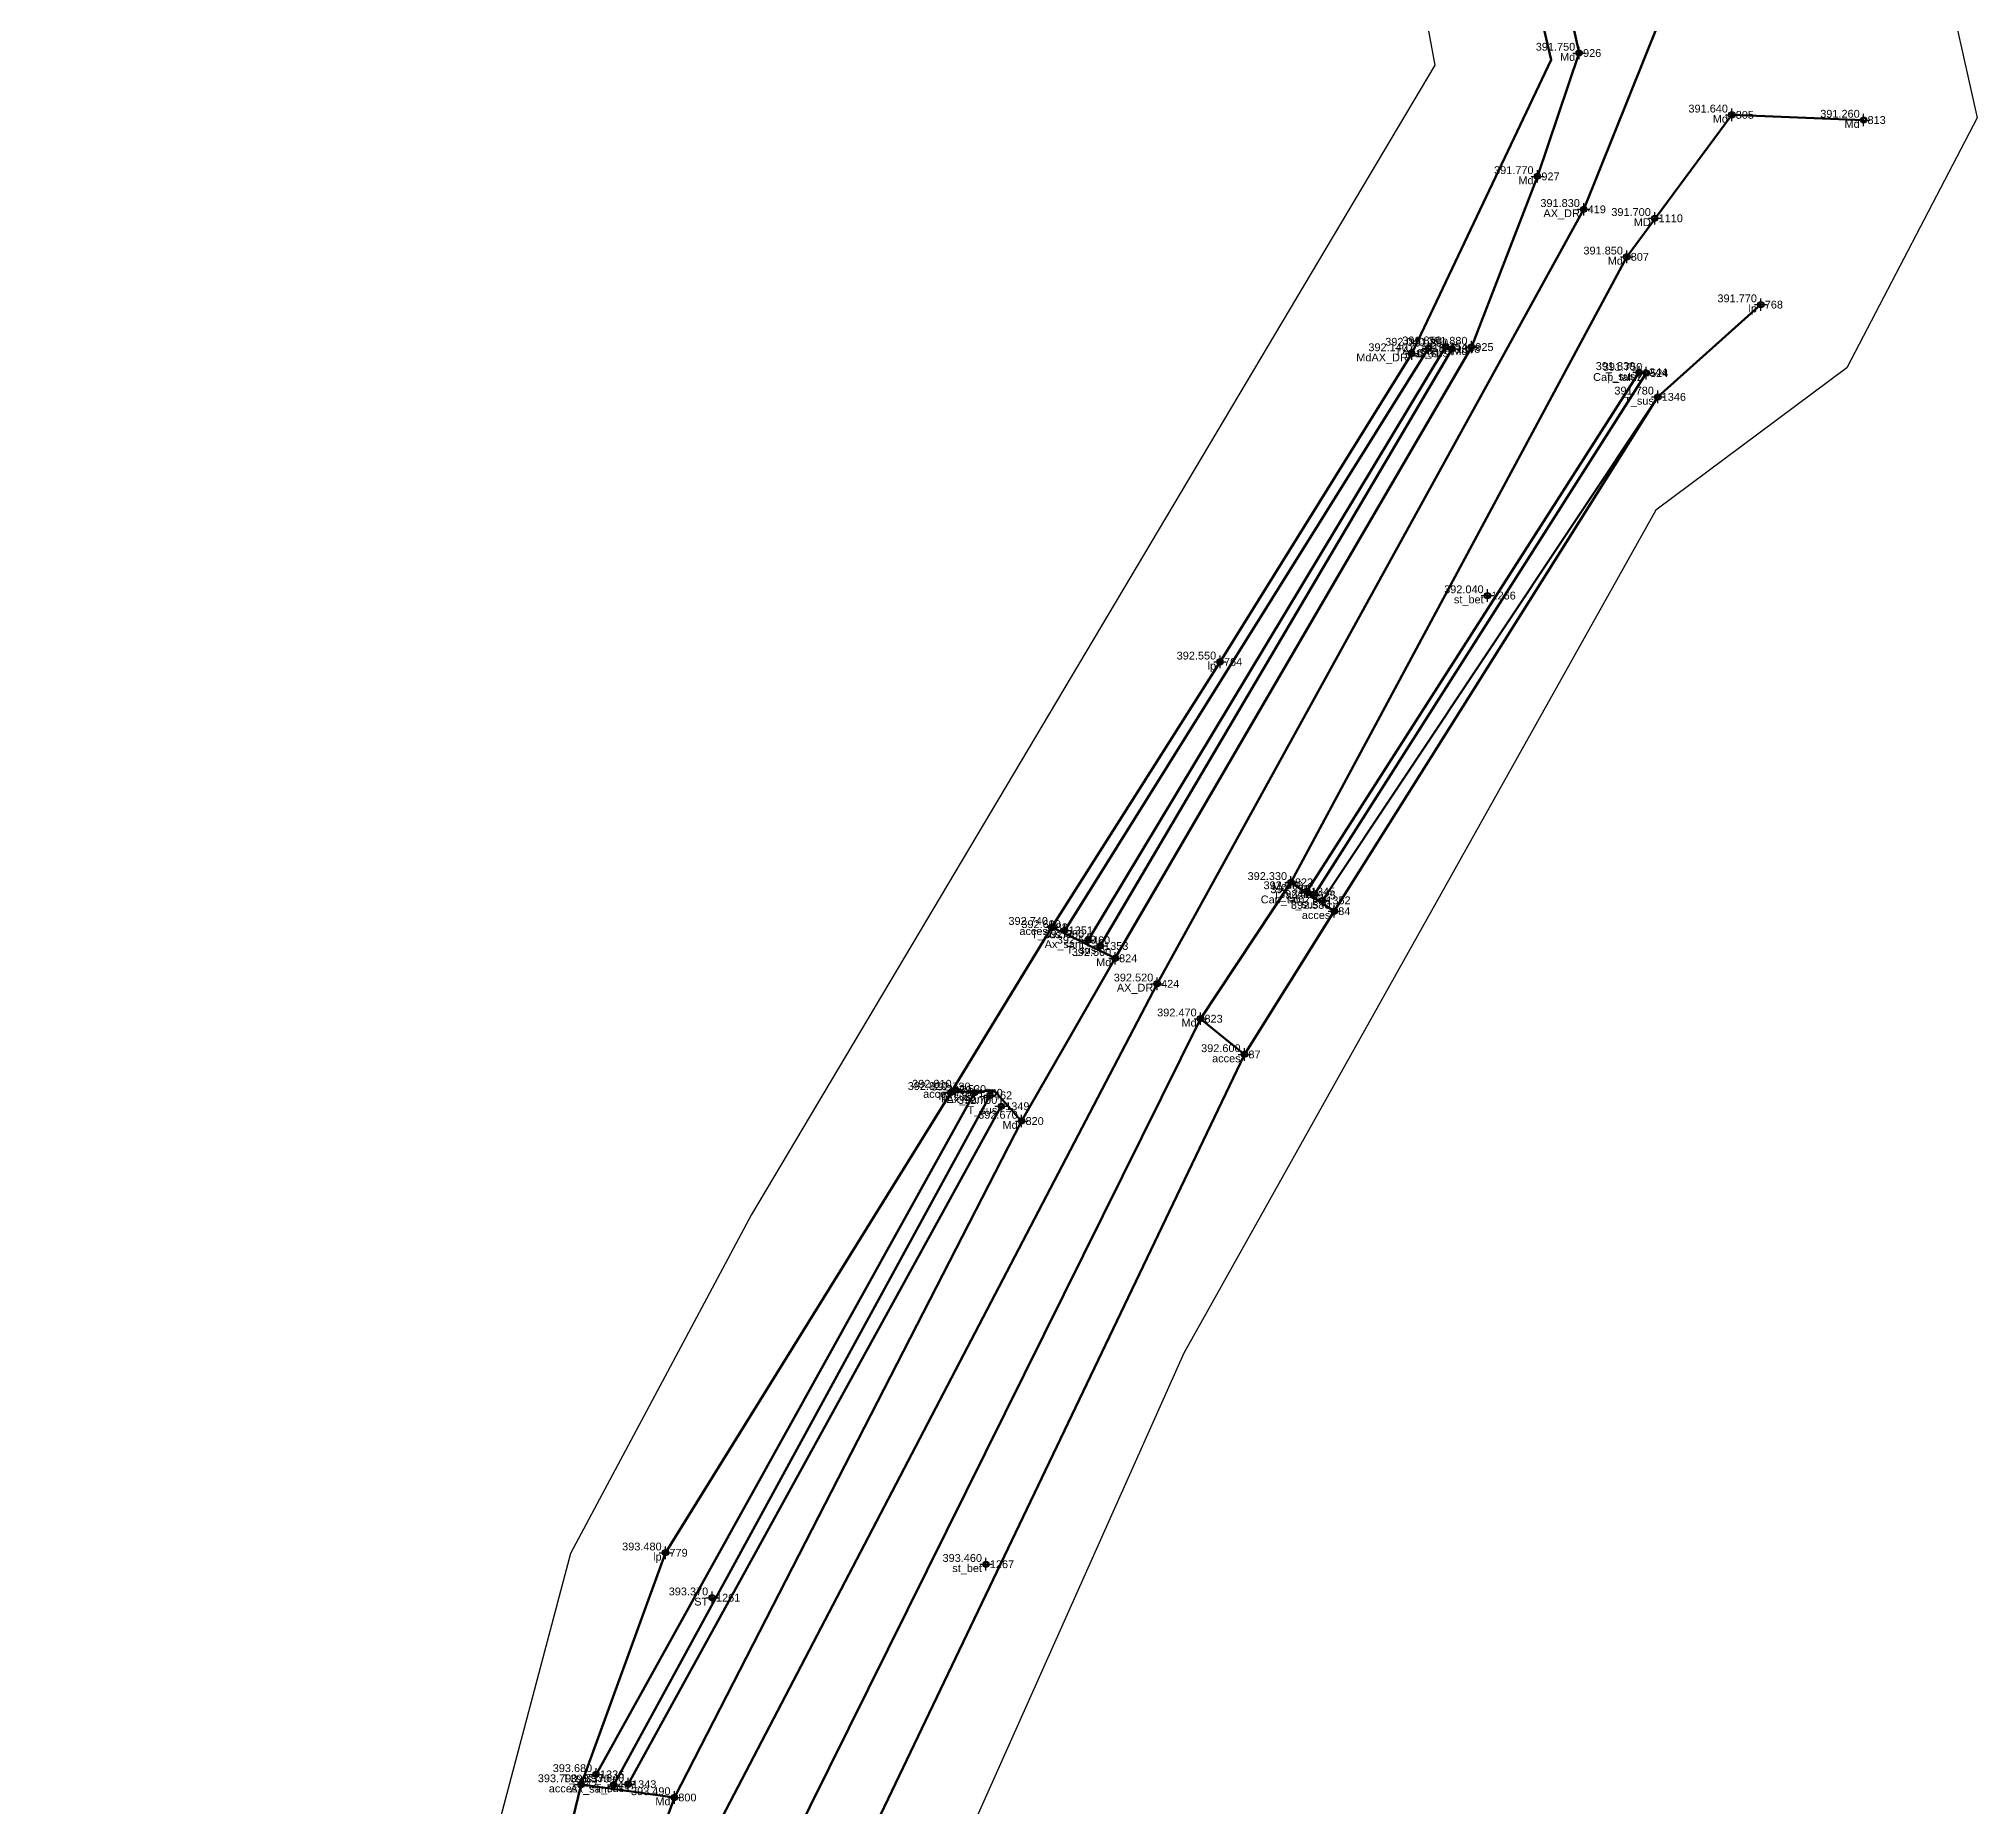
# Model space of a CAD drawing. Extents: x 396921 to 401273, y 555385 to 556691.
# Drawn here: x 400964.6 to 401026.6, y 555691.7 to 555748.2 of the extents above; entities that cross this region are included whole.
import ezdxf
from ezdxf.enums import TextEntityAlignment as Align

# ---------------------------------------------------------------- set-up
doc = ezdxf.new("R2010")
doc.units = 0
doc.header["$PDMODE"] = 34
doc.header["$PDSIZE"] = 0.2
for name, color, linetype in [('Boundary', 30, 'Continuous'), ('TOPO_CERC', 1, 'Continuous'), ('TOPO_CODE', 7, 'Continuous'), ('TOPO_ELEVATION', 7, 'Continuous'), ('TOPO_POINT_ID', 7, 'Continuous'), ('TOPO_POINTS', 7, 'Continuous'), ('TOPO_SYMBOL', 1, 'Continuous')]:
    doc.layers.add(name, color=color, linetype=linetype)
doc.layers.add('RO-LINES-LIN', color=7, linetype='Continuous', lineweight=25)
doc.styles.get("Standard").update_dxf_attribs({"font": 'arial.ttf'})

# ---------------------------------------------------------------- blocks, each defined once
blk = doc.blocks.new('PUNCTOPO')
at = {"layer": 'TOPO_CERC'}
blk.add_circle((0, 0), 0.25, dxfattribs=at)
at = {"layer": 'TOPO_SYMBOL'}
blk.add_point((0, 0), dxfattribs=at)

msp = doc.modelspace()

# ---------------------------------------------------------------- linework, layer by layer
at = {"layer": 'Boundary'}
for points in [[(400914.139, 555918.105), (400906.84, 555905.254), (400912.723, 555893.057), (400924.923, 555886.414), (400948.808, 555861.635), (400966.696, 555839.61), (400988.509, 555807.328), (400999.853, 555778.651), (401007.816, 555755.408), (401009.294, 555747.397), (400987.444, 555710.636), (400981.654, 555699.793), (400974.272, 555671.989), (400967.31, 555636.754), (400954.879, 555594.443), (400950.6, 555586.957), (400923.284, 555564.028), (400916.223, 555556.649), (400872.547, 555519.805), (400845.339, 555491.107), (400810.831, 555455.028), (400778.653, 555432.442), (400779.421, 555422.723), (400782.27, 555419.966)], [(400936.803, 555916.417), (400940.45, 555896.857), (400955.15, 555874.748), (400979.121, 555842.955), (400995.147, 555822.749), (401005.034, 555798.429), (401024.171, 555756.761), (401026.643, 555745.707), (401022.477, 555737.719), (401016.363, 555733.167), (401001.264, 555706.205), (400990.466, 555682.016), (400983.029, 555647.346), (400975.315, 555609.942)]]:
    msp.add_lwpolyline(points, dxfattribs=at)
at = {"layer": 'RO-LINES-LIN', "lineweight": 100}
for points in [[(400926.358, 555917.661, 389.16), (400924.894, 555909.885, 389.28), (400938.756, 555885.63, 389.47), (400957.891, 555860.655, 389.89), (400979.166, 555833.418, 390.33), (400989.095, 555819.7, 390.55), (400993.406, 555811.068, 390.67), (401008.031, 555776.415, 391.31), (401016.456, 555748.76, 391.64), (401014.058, 555742.784, 391.83), (401000.415, 555718.017, 392.52), (400986.501, 555691.36, 393.45), (400983.537, 555680.832, 393.92), (400978.289, 555656.588, 394.58), (400966.796, 555609.71, 395.51)], [(401009.104, 555769.218, 391.43), (401013.91, 555747.784, 391.75), (401012.577, 555743.837, 391.77), (401010.465, 555738.38, 391.88), (400999.071, 555718.832, 392.5), (400996.079, 555713.628, 392.67), (400984.974, 555691.995, 393.49), (400983.024, 555686.704, 393.72), (400981.711, 555681.455, 393.89), (400979.506, 555673.945, 394.15), (400978.239, 555667.62, 394.33), (400976.141, 555657.453, 394.52), (400974.971, 555651.324, 394.71), (400972.799, 555640.454, 395.01)], [(400997.046, 555719.826, 392.74), (401002.426, 555728.312, 392.55), (401008.557, 555738.172, 392.14), (401013.018, 555747.56, 391.913), (401009.327, 555763.346, 391.56), (401006.878, 555768.923, 391.4)], [(400972.426, 555594.351, 394.72), (400969.185, 555595.575, 394.95), (400968.063, 555597.297, 395.1), (400967.547, 555601.218, 395.33), (400967.702, 555602.313, 395.36), (400968.928, 555608.878, 395.46), (400974.661, 555632.748, 395.15), (400975.517, 555636.022, 395.06), (400978.884, 555650.663, 394.74), (400980.173, 555656.081, 394.59), (400985.66, 555680.308, 393.91), (400988.679, 555690.431, 393.43), (401001.802, 555716.899, 392.47), (401004.694, 555721.261, 392.33), (401015.435, 555741.265, 391.85), (401018.794, 555745.805, 391.64), (401023.009, 555745.64, 391.26)], [(401006.08, 555720.339, 392.58), (401016.426, 555736.786, 391.78), (401019.722, 555739.737, 391.77)], [(401009.095, 555738.348, 392.04), (400997.459, 555719.724, 392.6)], [(400998.203, 555719.409, 392.38), (401009.64, 555738.391, 391.85)], [(400998.592, 555719.226, 392.51), (401009.847, 555738.322, 391.89)], [(401015.828, 555737.572, 391.83), (401005.204, 555720.968, 392.37)], [(401005.425, 555720.839, 392.32), (401016.056, 555737.547, 391.75)], [(401016.426, 555736.786, 391.78), (401005.7, 555720.685, 392.49)], [(401003.208, 555715.757, 392.6), (401001.802, 555716.899, 392.47), (401004.694, 555721.261, 392.33), (401006.08, 555720.339, 392.58), (401003.208, 555715.757, 392.6)], [(400996.079, 555713.628, 392.67), (400995.212, 555714.591, 392.742), (400993.825, 555714.546, 392.82), (400997.046, 555719.826, 392.74), (400999.071, 555718.832, 392.5), (400996.079, 555713.628, 392.67)], [(400990.31, 555688.846, 393.74), (400990.611, 555689.44, 393.87), (401003.208, 555715.757, 392.6)], [(400981.994, 555692.408, 393.79), (400981.994, 555692.408, 393.79), (400984.691, 555699.821, 393.48), (400993.825, 555714.546, 392.82)], [(400994.572, 555714.531, 392.73), (400982.47, 555692.733, 393.68)], [(400983.035, 555692.4, 393.37), (400983.035, 555692.4, 393.37), (400995.069, 555714.45, 392.53)], [(400983.495, 555692.419, 393.64), (400983.495, 555692.419, 393.64), (400995.428, 555714.101, 392.7)], [(400984.974, 555691.995, 393.49), (400981.994, 555692.408, 393.79), (400980.791, 555687.453, 393.86), (400983.024, 555686.704, 393.72)]]:
    msp.add_polyline3d(points, dxfattribs=at)

# ---------------------------------------------------------------- block references
at = {"layer": 'TOPO_POINTS'}
ref = msp.add_blockref('PUNCTOPO', (401013.91, 555747.783, 391.75), dxfattribs=dict(at, xscale=0.25, yscale=0.25, zscale=0.25))
ref.add_attrib('POINT', '926', dxfattribs={"layer": 'TOPO_POINT_ID', "height": 0.25}).set_placement((401014.035, 555747.783, 391.75), align=Align.MIDDLE_LEFT)
ref.add_attrib('ELEVATION', '391.750', dxfattribs={"layer": 'TOPO_ELEVATION', "height": 0.25}).set_placement((401013.785, 555747.783, 391.75), align=Align.BOTTOM_RIGHT)
ref.add_attrib('CODE', 'Md', dxfattribs={"layer": 'TOPO_CODE', "height": 0.25}).set_placement((401013.785, 555747.783, 391.75), align=Align.TOP_RIGHT)
ref = msp.add_blockref('PUNCTOPO', (401018.794, 555745.805, 391.64), dxfattribs=dict(at, xscale=0.25, yscale=0.25, zscale=0.25))
ref.add_attrib('POINT', '805', dxfattribs={"layer": 'TOPO_POINT_ID', "height": 0.25}).set_placement((401018.919, 555745.805, 391.64), align=Align.MIDDLE_LEFT)
ref.add_attrib('ELEVATION', '391.640', dxfattribs={"layer": 'TOPO_ELEVATION', "height": 0.25}).set_placement((401018.669, 555745.805, 391.64), align=Align.BOTTOM_RIGHT)
ref.add_attrib('CODE', 'Md', dxfattribs={"layer": 'TOPO_CODE', "height": 0.25}).set_placement((401018.669, 555745.805, 391.64), align=Align.TOP_RIGHT)
ref = msp.add_blockref('PUNCTOPO', (401023.009, 555745.64, 391.26), dxfattribs=dict(at, xscale=0.25, yscale=0.25, zscale=0.25))
ref.add_attrib('POINT', '813', dxfattribs={"layer": 'TOPO_POINT_ID', "height": 0.25}).set_placement((401023.134, 555745.64, 391.26), align=Align.MIDDLE_LEFT)
ref.add_attrib('ELEVATION', '391.260', dxfattribs={"layer": 'TOPO_ELEVATION', "height": 0.25}).set_placement((401022.884, 555745.64, 391.26), align=Align.BOTTOM_RIGHT)
ref.add_attrib('CODE', 'Md', dxfattribs={"layer": 'TOPO_CODE', "height": 0.25}).set_placement((401022.884, 555745.64, 391.26), align=Align.TOP_RIGHT)
ref = msp.add_blockref('PUNCTOPO', (401012.577, 555743.837, 391.77), dxfattribs=dict(at, xscale=0.25, yscale=0.25, zscale=0.25))
ref.add_attrib('POINT', '927', dxfattribs={"layer": 'TOPO_POINT_ID', "height": 0.25}).set_placement((401012.702, 555743.837, 391.77), align=Align.MIDDLE_LEFT)
ref.add_attrib('ELEVATION', '391.770', dxfattribs={"layer": 'TOPO_ELEVATION', "height": 0.25}).set_placement((401012.452, 555743.837, 391.77), align=Align.BOTTOM_RIGHT)
ref.add_attrib('CODE', 'Md', dxfattribs={"layer": 'TOPO_CODE', "height": 0.25}).set_placement((401012.452, 555743.837, 391.77), align=Align.TOP_RIGHT)
ref = msp.add_blockref('PUNCTOPO', (401014.058, 555742.784, 391.83), dxfattribs=dict(at, xscale=0.25, yscale=0.25, zscale=0.25))
ref.add_attrib('POINT', '419', dxfattribs={"layer": 'TOPO_POINT_ID', "height": 0.25}).set_placement((401014.183, 555742.784, 391.83), align=Align.MIDDLE_LEFT)
ref.add_attrib('ELEVATION', '391.830', dxfattribs={"layer": 'TOPO_ELEVATION', "height": 0.25}).set_placement((401013.933, 555742.784, 391.83), align=Align.BOTTOM_RIGHT)
ref.add_attrib('CODE', 'AX_DR', dxfattribs={"layer": 'TOPO_CODE', "height": 0.25}).set_placement((401013.933, 555742.784, 391.83), align=Align.TOP_RIGHT)
ref = msp.add_blockref('PUNCTOPO', (401016.327, 555742.497, 391.7), dxfattribs=dict(at, xscale=0.25, yscale=0.25, zscale=0.25))
ref.add_attrib('POINT', '1110', dxfattribs={"layer": 'TOPO_POINT_ID', "height": 0.25}).set_placement((401016.452, 555742.497, 391.7), align=Align.MIDDLE_LEFT)
ref.add_attrib('ELEVATION', '391.700', dxfattribs={"layer": 'TOPO_ELEVATION', "height": 0.25}).set_placement((401016.202, 555742.497, 391.7), align=Align.BOTTOM_RIGHT)
ref.add_attrib('CODE', 'MD', dxfattribs={"layer": 'TOPO_CODE', "height": 0.25}).set_placement((401016.202, 555742.497, 391.7), align=Align.TOP_RIGHT)
ref = msp.add_blockref('PUNCTOPO', (401015.435, 555741.265, 391.85), dxfattribs=dict(at, xscale=0.25, yscale=0.25, zscale=0.25))
ref.add_attrib('POINT', '807', dxfattribs={"layer": 'TOPO_POINT_ID', "height": 0.25}).set_placement((401015.56, 555741.265, 391.85), align=Align.MIDDLE_LEFT)
ref.add_attrib('ELEVATION', '391.850', dxfattribs={"layer": 'TOPO_ELEVATION', "height": 0.25}).set_placement((401015.31, 555741.265, 391.85), align=Align.BOTTOM_RIGHT)
ref.add_attrib('CODE', 'Md', dxfattribs={"layer": 'TOPO_CODE', "height": 0.25}).set_placement((401015.31, 555741.265, 391.85), align=Align.TOP_RIGHT)
ref = msp.add_blockref('PUNCTOPO', (401019.722, 555739.737, 391.77), dxfattribs=dict(at, xscale=0.25, yscale=0.25, zscale=0.25))
ref.add_attrib('POINT', '768', dxfattribs={"layer": 'TOPO_POINT_ID', "height": 0.25}).set_placement((401019.847, 555739.737, 391.77), align=Align.MIDDLE_LEFT)
ref.add_attrib('ELEVATION', '391.770', dxfattribs={"layer": 'TOPO_ELEVATION', "height": 0.25}).set_placement((401019.597, 555739.737, 391.77), align=Align.BOTTOM_RIGHT)
ref.add_attrib('CODE', 'lp', dxfattribs={"layer": 'TOPO_CODE', "height": 0.25}).set_placement((401019.597, 555739.737, 391.77), align=Align.TOP_RIGHT)
ref = msp.add_blockref('PUNCTOPO', (401009.095, 555738.348, 392.04), dxfattribs=dict(at, xscale=0.25, yscale=0.25, zscale=0.25))
ref.add_attrib('POINT', '1347', dxfattribs={"layer": 'TOPO_POINT_ID', "height": 0.25}).set_placement((401009.22, 555738.348, 392.04), align=Align.MIDDLE_LEFT)
ref.add_attrib('ELEVATION', '392.040', dxfattribs={"layer": 'TOPO_ELEVATION', "height": 0.25}).set_placement((401008.97, 555738.348, 392.04), align=Align.BOTTOM_RIGHT)
ref.add_attrib('CODE', 'T_sus', dxfattribs={"layer": 'TOPO_CODE', "height": 0.25}).set_placement((401008.97, 555738.348, 392.04), align=Align.TOP_RIGHT)
ref = msp.add_blockref('PUNCTOPO', (401009.64, 555738.391, 391.85), dxfattribs=dict(at, xscale=0.25, yscale=0.25, zscale=0.25))
ref.add_attrib('POINT', '454', dxfattribs={"layer": 'TOPO_POINT_ID', "height": 0.25}).set_placement((401009.765, 555738.391, 391.85), align=Align.MIDDLE_LEFT)
ref.add_attrib('ELEVATION', '391.850', dxfattribs={"layer": 'TOPO_ELEVATION', "height": 0.25}).set_placement((401009.515, 555738.391, 391.85), align=Align.BOTTOM_RIGHT)
ref.add_attrib('CODE', 'Ax_sant', dxfattribs={"layer": 'TOPO_CODE', "height": 0.25}).set_placement((401009.515, 555738.391, 391.85), align=Align.TOP_RIGHT)
ref = msp.add_blockref('PUNCTOPO', (401010.465, 555738.38, 391.88), dxfattribs=dict(at, xscale=0.25, yscale=0.25, zscale=0.25))
ref.add_attrib('POINT', '925', dxfattribs={"layer": 'TOPO_POINT_ID', "height": 0.25}).set_placement((401010.59, 555738.38, 391.88), align=Align.MIDDLE_LEFT)
ref.add_attrib('ELEVATION', '391.880', dxfattribs={"layer": 'TOPO_ELEVATION', "height": 0.25}).set_placement((401010.34, 555738.38, 391.88), align=Align.BOTTOM_RIGHT)
ref.add_attrib('CODE', 'Md', dxfattribs={"layer": 'TOPO_CODE', "height": 0.25}).set_placement((401010.34, 555738.38, 391.88), align=Align.TOP_RIGHT)
ref = msp.add_blockref('PUNCTOPO', (401008.557, 555738.172, 392.14), dxfattribs=dict(at, xscale=0.25, yscale=0.25, zscale=0.25))
ref.add_attrib('POINT', '1231', dxfattribs={"layer": 'TOPO_POINT_ID', "height": 0.25}).set_placement((401008.682, 555738.172, 392.14), align=Align.MIDDLE_LEFT)
ref.add_attrib('ELEVATION', '392.140', dxfattribs={"layer": 'TOPO_ELEVATION', "height": 0.25}).set_placement((401008.432, 555738.172, 392.14), align=Align.BOTTOM_RIGHT)
ref.add_attrib('CODE', 'MdAX_DR', dxfattribs={"layer": 'TOPO_CODE', "height": 0.25}).set_placement((401008.432, 555738.172, 392.14), align=Align.TOP_RIGHT)
ref = msp.add_blockref('PUNCTOPO', (401009.847, 555738.322, 391.89), dxfattribs=dict(at, xscale=0.25, yscale=0.25, zscale=0.25))
ref.add_attrib('POINT', '1348', dxfattribs={"layer": 'TOPO_POINT_ID', "height": 0.25}).set_placement((401009.972, 555738.322, 391.89), align=Align.MIDDLE_LEFT)
ref.add_attrib('ELEVATION', '391.890', dxfattribs={"layer": 'TOPO_ELEVATION', "height": 0.25}).set_placement((401009.722, 555738.322, 391.89), align=Align.BOTTOM_RIGHT)
ref.add_attrib('CODE', 'T_sus', dxfattribs={"layer": 'TOPO_CODE', "height": 0.25}).set_placement((401009.722, 555738.322, 391.89), align=Align.TOP_RIGHT)
ref = msp.add_blockref('PUNCTOPO', (401016.056, 555737.547, 391.75), dxfattribs=dict(at, xscale=0.25, yscale=0.25, zscale=0.25))
ref.add_attrib('POINT', '524', dxfattribs={"layer": 'TOPO_POINT_ID', "height": 0.25}).set_placement((401016.181, 555737.547, 391.75), align=Align.MIDDLE_LEFT)
ref.add_attrib('ELEVATION', '391.750', dxfattribs={"layer": 'TOPO_ELEVATION', "height": 0.25}).set_placement((401015.931, 555737.547, 391.75), align=Align.BOTTOM_RIGHT)
ref.add_attrib('CODE', 'Cap_taluz', dxfattribs={"layer": 'TOPO_CODE', "height": 0.25}).set_placement((401015.931, 555737.547, 391.75), align=Align.TOP_RIGHT)
ref = msp.add_blockref('PUNCTOPO', (401015.828, 555737.572, 391.83), dxfattribs=dict(at, xscale=0.25, yscale=0.25, zscale=0.25))
ref.add_attrib('POINT', '1344', dxfattribs={"layer": 'TOPO_POINT_ID', "height": 0.25}).set_placement((401015.953, 555737.572, 391.83), align=Align.MIDDLE_LEFT)
ref.add_attrib('ELEVATION', '391.830', dxfattribs={"layer": 'TOPO_ELEVATION', "height": 0.25}).set_placement((401015.703, 555737.572, 391.83), align=Align.BOTTOM_RIGHT)
ref.add_attrib('CODE', 'T_sus', dxfattribs={"layer": 'TOPO_CODE', "height": 0.25}).set_placement((401015.703, 555737.572, 391.83), align=Align.TOP_RIGHT)
ref = msp.add_blockref('PUNCTOPO', (401016.426, 555736.786, 391.78), dxfattribs=dict(at, xscale=0.25, yscale=0.25, zscale=0.25))
ref.add_attrib('POINT', '1346', dxfattribs={"layer": 'TOPO_POINT_ID', "height": 0.25}).set_placement((401016.551, 555736.786, 391.78), align=Align.MIDDLE_LEFT)
ref.add_attrib('ELEVATION', '391.780', dxfattribs={"layer": 'TOPO_ELEVATION', "height": 0.25}).set_placement((401016.301, 555736.786, 391.78), align=Align.BOTTOM_RIGHT)
ref.add_attrib('CODE', 'T_sus', dxfattribs={"layer": 'TOPO_CODE', "height": 0.25}).set_placement((401016.301, 555736.786, 391.78), align=Align.TOP_RIGHT)
ref = msp.add_blockref('PUNCTOPO', (401010.981, 555730.432, 392.04), dxfattribs=dict(at, xscale=0.25, yscale=0.25, zscale=0.25))
ref.add_attrib('POINT', '1266', dxfattribs={"layer": 'TOPO_POINT_ID', "height": 0.25}).set_placement((401011.106, 555730.432, 392.04), align=Align.MIDDLE_LEFT)
ref.add_attrib('ELEVATION', '392.040', dxfattribs={"layer": 'TOPO_ELEVATION', "height": 0.25}).set_placement((401010.856, 555730.432, 392.04), align=Align.BOTTOM_RIGHT)
ref.add_attrib('CODE', 'st_bet', dxfattribs={"layer": 'TOPO_CODE', "height": 0.25}).set_placement((401010.856, 555730.432, 392.04), align=Align.TOP_RIGHT)
ref = msp.add_blockref('PUNCTOPO', (401002.426, 555728.312, 392.55), dxfattribs=dict(at, xscale=0.25, yscale=0.25, zscale=0.25))
ref.add_attrib('POINT', '764', dxfattribs={"layer": 'TOPO_POINT_ID', "height": 0.25}).set_placement((401002.551, 555728.312, 392.55), align=Align.MIDDLE_LEFT)
ref.add_attrib('ELEVATION', '392.550', dxfattribs={"layer": 'TOPO_ELEVATION', "height": 0.25}).set_placement((401002.301, 555728.312, 392.55), align=Align.BOTTOM_RIGHT)
ref.add_attrib('CODE', 'lp', dxfattribs={"layer": 'TOPO_CODE', "height": 0.25}).set_placement((401002.301, 555728.312, 392.55), align=Align.TOP_RIGHT)
ref = msp.add_blockref('PUNCTOPO', (401004.694, 555721.261, 392.33), dxfattribs=dict(at, xscale=0.25, yscale=0.25, zscale=0.25))
ref.add_attrib('POINT', '822', dxfattribs={"layer": 'TOPO_POINT_ID', "height": 0.25}).set_placement((401004.819, 555721.261, 392.33), align=Align.MIDDLE_LEFT)
ref.add_attrib('ELEVATION', '392.330', dxfattribs={"layer": 'TOPO_ELEVATION', "height": 0.25}).set_placement((401004.569, 555721.261, 392.33), align=Align.BOTTOM_RIGHT)
ref.add_attrib('CODE', 'Md', dxfattribs={"layer": 'TOPO_CODE', "height": 0.25}).set_placement((401004.569, 555721.261, 392.33), align=Align.TOP_RIGHT)
ref = msp.add_blockref('PUNCTOPO', (401005.425, 555720.839, 392.32), dxfattribs=dict(at, xscale=0.25, yscale=0.25, zscale=0.25))
ref.add_attrib('POINT', '525', dxfattribs={"layer": 'TOPO_POINT_ID', "height": 0.25}).set_placement((401005.55, 555720.839, 392.32), align=Align.MIDDLE_LEFT)
ref.add_attrib('ELEVATION', '392.320', dxfattribs={"layer": 'TOPO_ELEVATION', "height": 0.25}).set_placement((401005.3, 555720.839, 392.32), align=Align.BOTTOM_RIGHT)
ref.add_attrib('CODE', 'Cap_taluz', dxfattribs={"layer": 'TOPO_CODE', "height": 0.25}).set_placement((401005.3, 555720.839, 392.32), align=Align.TOP_RIGHT)
ref = msp.add_blockref('PUNCTOPO', (401005.204, 555720.968, 392.37), dxfattribs=dict(at, xscale=0.25, yscale=0.25, zscale=0.25))
ref.add_attrib('POINT', '1345', dxfattribs={"layer": 'TOPO_POINT_ID', "height": 0.25}).set_placement((401005.329, 555720.968, 392.37), align=Align.MIDDLE_LEFT)
ref.add_attrib('ELEVATION', '392.370', dxfattribs={"layer": 'TOPO_ELEVATION', "height": 0.25}).set_placement((401005.079, 555720.968, 392.37), align=Align.BOTTOM_RIGHT)
ref.add_attrib('CODE', 'T_sus', dxfattribs={"layer": 'TOPO_CODE', "height": 0.25}).set_placement((401005.079, 555720.968, 392.37), align=Align.TOP_RIGHT)
ref = msp.add_blockref('PUNCTOPO', (401005.7, 555720.685, 392.49), dxfattribs=dict(at, xscale=0.25, yscale=0.25, zscale=0.25))
ref.add_attrib('POINT', '1352', dxfattribs={"layer": 'TOPO_POINT_ID', "height": 0.25}).set_placement((401005.825, 555720.685, 392.49), align=Align.MIDDLE_LEFT)
ref.add_attrib('ELEVATION', '392.490', dxfattribs={"layer": 'TOPO_ELEVATION', "height": 0.25}).set_placement((401005.575, 555720.685, 392.49), align=Align.BOTTOM_RIGHT)
ref.add_attrib('CODE', 'T_sus', dxfattribs={"layer": 'TOPO_CODE', "height": 0.25}).set_placement((401005.575, 555720.685, 392.49), align=Align.TOP_RIGHT)
ref = msp.add_blockref('PUNCTOPO', (400997.046, 555719.826, 392.74), dxfattribs=dict(at, xscale=0.25, yscale=0.25, zscale=0.25))
ref.add_attrib('POINT', '88', dxfattribs={"layer": 'TOPO_POINT_ID', "height": 0.25}).set_placement((400997.171, 555719.826, 392.74), align=Align.MIDDLE_LEFT)
ref.add_attrib('ELEVATION', '392.740', dxfattribs={"layer": 'TOPO_ELEVATION', "height": 0.25}).set_placement((400996.921, 555719.826, 392.74), align=Align.BOTTOM_RIGHT)
ref.add_attrib('CODE', 'acces', dxfattribs={"layer": 'TOPO_CODE', "height": 0.25}).set_placement((400996.921, 555719.826, 392.74), align=Align.TOP_RIGHT)
ref = msp.add_blockref('PUNCTOPO', (401006.08, 555720.339, 392.58), dxfattribs=dict(at, xscale=0.25, yscale=0.25, zscale=0.25))
ref.add_attrib('POINT', '84', dxfattribs={"layer": 'TOPO_POINT_ID', "height": 0.25}).set_placement((401006.205, 555720.339, 392.58), align=Align.MIDDLE_LEFT)
ref.add_attrib('ELEVATION', '392.580', dxfattribs={"layer": 'TOPO_ELEVATION', "height": 0.25}).set_placement((401005.955, 555720.339, 392.58), align=Align.BOTTOM_RIGHT)
ref.add_attrib('CODE', 'acces', dxfattribs={"layer": 'TOPO_CODE', "height": 0.25}).set_placement((401005.955, 555720.339, 392.58), align=Align.TOP_RIGHT)
ref = msp.add_blockref('PUNCTOPO', (400997.459, 555719.724, 392.6), dxfattribs=dict(at, xscale=0.25, yscale=0.25, zscale=0.25))
ref.add_attrib('POINT', '1351', dxfattribs={"layer": 'TOPO_POINT_ID', "height": 0.25}).set_placement((400997.584, 555719.724, 392.6), align=Align.MIDDLE_LEFT)
ref.add_attrib('ELEVATION', '392.600', dxfattribs={"layer": 'TOPO_ELEVATION', "height": 0.25}).set_placement((400997.334, 555719.724, 392.6), align=Align.BOTTOM_RIGHT)
ref.add_attrib('CODE', 'T_sus', dxfattribs={"layer": 'TOPO_CODE', "height": 0.25}).set_placement((400997.334, 555719.724, 392.6), align=Align.TOP_RIGHT)
ref = msp.add_blockref('PUNCTOPO', (400998.203, 555719.409, 392.38), dxfattribs=dict(at, xscale=0.25, yscale=0.25, zscale=0.25))
ref.add_attrib('POINT', '460', dxfattribs={"layer": 'TOPO_POINT_ID', "height": 0.25}).set_placement((400998.328, 555719.409, 392.38), align=Align.MIDDLE_LEFT)
ref.add_attrib('ELEVATION', '392.380', dxfattribs={"layer": 'TOPO_ELEVATION', "height": 0.25}).set_placement((400998.078, 555719.409, 392.38), align=Align.BOTTOM_RIGHT)
ref.add_attrib('CODE', 'Ax_sant', dxfattribs={"layer": 'TOPO_CODE', "height": 0.25}).set_placement((400998.078, 555719.409, 392.38), align=Align.TOP_RIGHT)
ref = msp.add_blockref('PUNCTOPO', (400998.592, 555719.226, 392.51), dxfattribs=dict(at, xscale=0.25, yscale=0.25, zscale=0.25))
ref.add_attrib('POINT', '1353', dxfattribs={"layer": 'TOPO_POINT_ID', "height": 0.25}).set_placement((400998.717, 555719.226, 392.51), align=Align.MIDDLE_LEFT)
ref.add_attrib('ELEVATION', '392.510', dxfattribs={"layer": 'TOPO_ELEVATION', "height": 0.25}).set_placement((400998.467, 555719.226, 392.51), align=Align.BOTTOM_RIGHT)
ref.add_attrib('CODE', 'T_sus', dxfattribs={"layer": 'TOPO_CODE', "height": 0.25}).set_placement((400998.467, 555719.226, 392.51), align=Align.TOP_RIGHT)
ref = msp.add_blockref('PUNCTOPO', (400999.071, 555718.832, 392.5), dxfattribs=dict(at, xscale=0.25, yscale=0.25, zscale=0.25))
ref.add_attrib('POINT', '824', dxfattribs={"layer": 'TOPO_POINT_ID', "height": 0.25}).set_placement((400999.196, 555718.832, 392.5), align=Align.MIDDLE_LEFT)
ref.add_attrib('ELEVATION', '392.500', dxfattribs={"layer": 'TOPO_ELEVATION', "height": 0.25}).set_placement((400998.946, 555718.832, 392.5), align=Align.BOTTOM_RIGHT)
ref.add_attrib('CODE', 'Md', dxfattribs={"layer": 'TOPO_CODE', "height": 0.25}).set_placement((400998.946, 555718.832, 392.5), align=Align.TOP_RIGHT)
ref = msp.add_blockref('PUNCTOPO', (401000.415, 555718.017, 392.52), dxfattribs=dict(at, xscale=0.25, yscale=0.25, zscale=0.25))
ref.add_attrib('POINT', '424', dxfattribs={"layer": 'TOPO_POINT_ID', "height": 0.25}).set_placement((401000.54, 555718.017, 392.52), align=Align.MIDDLE_LEFT)
ref.add_attrib('ELEVATION', '392.520', dxfattribs={"layer": 'TOPO_ELEVATION', "height": 0.25}).set_placement((401000.29, 555718.017, 392.52), align=Align.BOTTOM_RIGHT)
ref.add_attrib('CODE', 'AX_DR', dxfattribs={"layer": 'TOPO_CODE', "height": 0.25}).set_placement((401000.29, 555718.017, 392.52), align=Align.TOP_RIGHT)
ref = msp.add_blockref('PUNCTOPO', (401001.802, 555716.899, 392.47), dxfattribs=dict(at, xscale=0.25, yscale=0.25, zscale=0.25))
ref.add_attrib('POINT', '823', dxfattribs={"layer": 'TOPO_POINT_ID', "height": 0.25}).set_placement((401001.927, 555716.899, 392.47), align=Align.MIDDLE_LEFT)
ref.add_attrib('ELEVATION', '392.470', dxfattribs={"layer": 'TOPO_ELEVATION', "height": 0.25}).set_placement((401001.677, 555716.899, 392.47), align=Align.BOTTOM_RIGHT)
ref.add_attrib('CODE', 'Md', dxfattribs={"layer": 'TOPO_CODE', "height": 0.25}).set_placement((401001.677, 555716.899, 392.47), align=Align.TOP_RIGHT)
ref = msp.add_blockref('PUNCTOPO', (401003.208, 555715.757, 392.6), dxfattribs=dict(at, xscale=0.25, yscale=0.25, zscale=0.25))
ref.add_attrib('POINT', '87', dxfattribs={"layer": 'TOPO_POINT_ID', "height": 0.25}).set_placement((401003.333, 555715.757, 392.6), align=Align.MIDDLE_LEFT)
ref.add_attrib('ELEVATION', '392.600', dxfattribs={"layer": 'TOPO_ELEVATION', "height": 0.25}).set_placement((401003.083, 555715.757, 392.6), align=Align.BOTTOM_RIGHT)
ref.add_attrib('CODE', 'acces', dxfattribs={"layer": 'TOPO_CODE', "height": 0.25}).set_placement((401003.083, 555715.757, 392.6), align=Align.TOP_RIGHT)
ref = msp.add_blockref('PUNCTOPO', (400993.825, 555714.546, 392.82), dxfattribs=dict(at, xscale=0.25, yscale=0.25, zscale=0.25))
ref.add_attrib('POINT', '761', dxfattribs={"layer": 'TOPO_POINT_ID', "height": 0.25}).set_placement((400993.95, 555714.546, 392.82), align=Align.MIDDLE_LEFT)
ref.add_attrib('ELEVATION', '392.820', dxfattribs={"layer": 'TOPO_ELEVATION', "height": 0.25}).set_placement((400993.7, 555714.546, 392.82), align=Align.BOTTOM_RIGHT)
ref.add_attrib('CODE', 'lp', dxfattribs={"layer": 'TOPO_CODE', "height": 0.25}).set_placement((400993.7, 555714.546, 392.82), align=Align.TOP_RIGHT)
ref = msp.add_blockref('PUNCTOPO', (400993.966, 555714.62, 392.81), dxfattribs=dict(at, xscale=0.25, yscale=0.25, zscale=0.25))
ref.add_attrib('POINT', '59', dxfattribs={"layer": 'TOPO_POINT_ID', "height": 0.25}).set_placement((400994.091, 555714.62, 392.81), align=Align.MIDDLE_LEFT)
ref.add_attrib('ELEVATION', '392.810', dxfattribs={"layer": 'TOPO_ELEVATION', "height": 0.25}).set_placement((400993.841, 555714.62, 392.81), align=Align.BOTTOM_RIGHT)
ref.add_attrib('CODE', 'acces', dxfattribs={"layer": 'TOPO_CODE', "height": 0.25}).set_placement((400993.841, 555714.62, 392.81), align=Align.TOP_RIGHT)
ref = msp.add_blockref('PUNCTOPO', (400994.572, 555714.531, 392.73), dxfattribs=dict(at, xscale=0.25, yscale=0.25, zscale=0.25))
ref.add_attrib('POINT', '1350', dxfattribs={"layer": 'TOPO_POINT_ID', "height": 0.25}).set_placement((400994.697, 555714.531, 392.73), align=Align.MIDDLE_LEFT)
ref.add_attrib('ELEVATION', '392.730', dxfattribs={"layer": 'TOPO_ELEVATION', "height": 0.25}).set_placement((400994.447, 555714.531, 392.73), align=Align.BOTTOM_RIGHT)
ref.add_attrib('CODE', 'T_sus', dxfattribs={"layer": 'TOPO_CODE', "height": 0.25}).set_placement((400994.447, 555714.531, 392.73), align=Align.TOP_RIGHT)
ref = msp.add_blockref('PUNCTOPO', (400995.069, 555714.45, 392.53), dxfattribs=dict(at, xscale=0.25, yscale=0.25, zscale=0.25))
ref.add_attrib('POINT', '462', dxfattribs={"layer": 'TOPO_POINT_ID', "height": 0.25}).set_placement((400995.194, 555714.45, 392.53), align=Align.MIDDLE_LEFT)
ref.add_attrib('ELEVATION', '392.530', dxfattribs={"layer": 'TOPO_ELEVATION', "height": 0.25}).set_placement((400994.944, 555714.45, 392.53), align=Align.BOTTOM_RIGHT)
ref.add_attrib('CODE', 'Ax_sant', dxfattribs={"layer": 'TOPO_CODE', "height": 0.25}).set_placement((400994.944, 555714.45, 392.53), align=Align.TOP_RIGHT)
ref = msp.add_blockref('PUNCTOPO', (400995.428, 555714.101, 392.7), dxfattribs=dict(at, xscale=0.25, yscale=0.25, zscale=0.25))
ref.add_attrib('POINT', '1349', dxfattribs={"layer": 'TOPO_POINT_ID', "height": 0.25}).set_placement((400995.553, 555714.101, 392.7), align=Align.MIDDLE_LEFT)
ref.add_attrib('ELEVATION', '392.700', dxfattribs={"layer": 'TOPO_ELEVATION', "height": 0.25}).set_placement((400995.303, 555714.101, 392.7), align=Align.BOTTOM_RIGHT)
ref.add_attrib('CODE', 'T_sus', dxfattribs={"layer": 'TOPO_CODE', "height": 0.25}).set_placement((400995.303, 555714.101, 392.7), align=Align.TOP_RIGHT)
ref = msp.add_blockref('PUNCTOPO', (400996.079, 555713.628, 392.67), dxfattribs=dict(at, xscale=0.25, yscale=0.25, zscale=0.25))
ref.add_attrib('POINT', '820', dxfattribs={"layer": 'TOPO_POINT_ID', "height": 0.25}).set_placement((400996.204, 555713.628, 392.67), align=Align.MIDDLE_LEFT)
ref.add_attrib('ELEVATION', '392.670', dxfattribs={"layer": 'TOPO_ELEVATION', "height": 0.25}).set_placement((400995.954, 555713.628, 392.67), align=Align.BOTTOM_RIGHT)
ref.add_attrib('CODE', 'Md', dxfattribs={"layer": 'TOPO_CODE', "height": 0.25}).set_placement((400995.954, 555713.628, 392.67), align=Align.TOP_RIGHT)
ref = msp.add_blockref('PUNCTOPO', (400984.691, 555699.821, 393.48), dxfattribs=dict(at, xscale=0.25, yscale=0.25, zscale=0.25))
ref.add_attrib('POINT', '779', dxfattribs={"layer": 'TOPO_POINT_ID', "height": 0.25}).set_placement((400984.816, 555699.821, 393.48), align=Align.MIDDLE_LEFT)
ref.add_attrib('ELEVATION', '393.480', dxfattribs={"layer": 'TOPO_ELEVATION', "height": 0.25}).set_placement((400984.566, 555699.821, 393.48), align=Align.BOTTOM_RIGHT)
ref.add_attrib('CODE', 'lp', dxfattribs={"layer": 'TOPO_CODE', "height": 0.25}).set_placement((400984.566, 555699.821, 393.48), align=Align.TOP_RIGHT)
ref = msp.add_blockref('PUNCTOPO', (400994.938, 555699.454, 393.46), dxfattribs=dict(at, xscale=0.25, yscale=0.25, zscale=0.25))
ref.add_attrib('POINT', '1267', dxfattribs={"layer": 'TOPO_POINT_ID', "height": 0.25}).set_placement((400995.063, 555699.454, 393.46), align=Align.MIDDLE_LEFT)
ref.add_attrib('ELEVATION', '393.460', dxfattribs={"layer": 'TOPO_ELEVATION', "height": 0.25}).set_placement((400994.813, 555699.454, 393.46), align=Align.BOTTOM_RIGHT)
ref.add_attrib('CODE', 'st_bet', dxfattribs={"layer": 'TOPO_CODE', "height": 0.25}).set_placement((400994.813, 555699.454, 393.46), align=Align.TOP_RIGHT)
ref = msp.add_blockref('PUNCTOPO', (400986.18, 555698.384, 393.37), dxfattribs=dict(at, xscale=0.25, yscale=0.25, zscale=0.25))
ref.add_attrib('POINT', '1261', dxfattribs={"layer": 'TOPO_POINT_ID', "height": 0.25}).set_placement((400986.305, 555698.384, 393.37), align=Align.MIDDLE_LEFT)
ref.add_attrib('ELEVATION', '393.370', dxfattribs={"layer": 'TOPO_ELEVATION', "height": 0.25}).set_placement((400986.055, 555698.384, 393.37), align=Align.BOTTOM_RIGHT)
ref.add_attrib('CODE', 'ST', dxfattribs={"layer": 'TOPO_CODE', "height": 0.25}).set_placement((400986.055, 555698.384, 393.37), align=Align.TOP_RIGHT)
ref = msp.add_blockref('PUNCTOPO', (400982.47, 555692.733, 393.68), dxfattribs=dict(at, xscale=0.25, yscale=0.25, zscale=0.25))
ref.add_attrib('POINT', '1336', dxfattribs={"layer": 'TOPO_POINT_ID', "height": 0.25}).set_placement((400982.595, 555692.733, 393.68), align=Align.MIDDLE_LEFT)
ref.add_attrib('ELEVATION', '393.680', dxfattribs={"layer": 'TOPO_ELEVATION', "height": 0.25}).set_placement((400982.345, 555692.733, 393.68), align=Align.BOTTOM_RIGHT)
ref.add_attrib('CODE', 'T_sus', dxfattribs={"layer": 'TOPO_CODE', "height": 0.25}).set_placement((400982.345, 555692.733, 393.68), align=Align.TOP_RIGHT)
ref = msp.add_blockref('PUNCTOPO', (400981.994, 555692.408, 393.79), dxfattribs=dict(at, xscale=0.25, yscale=0.25, zscale=0.25))
ref.add_attrib('POINT', '42', dxfattribs={"layer": 'TOPO_POINT_ID', "height": 0.25}).set_placement((400982.119, 555692.408, 393.79), align=Align.MIDDLE_LEFT)
ref.add_attrib('ELEVATION', '393.790', dxfattribs={"layer": 'TOPO_ELEVATION', "height": 0.25}).set_placement((400981.869, 555692.408, 393.79), align=Align.BOTTOM_RIGHT)
ref.add_attrib('CODE', 'acces', dxfattribs={"layer": 'TOPO_CODE', "height": 0.25}).set_placement((400981.869, 555692.408, 393.79), align=Align.TOP_RIGHT)
ref = msp.add_blockref('PUNCTOPO', (400983.035, 555692.4, 393.37), dxfattribs=dict(at, xscale=0.25, yscale=0.25, zscale=0.25))
ref.add_attrib('POINT', '497', dxfattribs={"layer": 'TOPO_POINT_ID', "height": 0.25}).set_placement((400983.16, 555692.4, 393.37), align=Align.MIDDLE_LEFT)
ref.add_attrib('ELEVATION', '393.370', dxfattribs={"layer": 'TOPO_ELEVATION', "height": 0.25}).set_placement((400982.91, 555692.4, 393.37), align=Align.BOTTOM_RIGHT)
ref.add_attrib('CODE', 'Ax_sant', dxfattribs={"layer": 'TOPO_CODE', "height": 0.25}).set_placement((400982.91, 555692.4, 393.37), align=Align.TOP_RIGHT)
ref = msp.add_blockref('PUNCTOPO', (400983.495, 555692.419, 393.64), dxfattribs=dict(at, xscale=0.25, yscale=0.25, zscale=0.25))
ref.add_attrib('POINT', '1343', dxfattribs={"layer": 'TOPO_POINT_ID', "height": 0.25}).set_placement((400983.62, 555692.419, 393.64), align=Align.MIDDLE_LEFT)
ref.add_attrib('ELEVATION', '393.640', dxfattribs={"layer": 'TOPO_ELEVATION', "height": 0.25}).set_placement((400983.37, 555692.419, 393.64), align=Align.BOTTOM_RIGHT)
ref.add_attrib('CODE', 'T_sus', dxfattribs={"layer": 'TOPO_CODE', "height": 0.25}).set_placement((400983.37, 555692.419, 393.64), align=Align.TOP_RIGHT)
ref = msp.add_blockref('PUNCTOPO', (400984.974, 555691.995, 393.49), dxfattribs=dict(at, xscale=0.25, yscale=0.25, zscale=0.25))
ref.add_attrib('POINT', '800', dxfattribs={"layer": 'TOPO_POINT_ID', "height": 0.25}).set_placement((400985.099, 555691.995, 393.49), align=Align.MIDDLE_LEFT)
ref.add_attrib('ELEVATION', '393.490', dxfattribs={"layer": 'TOPO_ELEVATION', "height": 0.25}).set_placement((400984.849, 555691.995, 393.49), align=Align.BOTTOM_RIGHT)
ref.add_attrib('CODE', 'Md', dxfattribs={"layer": 'TOPO_CODE', "height": 0.25}).set_placement((400984.849, 555691.995, 393.49), align=Align.TOP_RIGHT)

doc.saveas('drawing.dxf')
